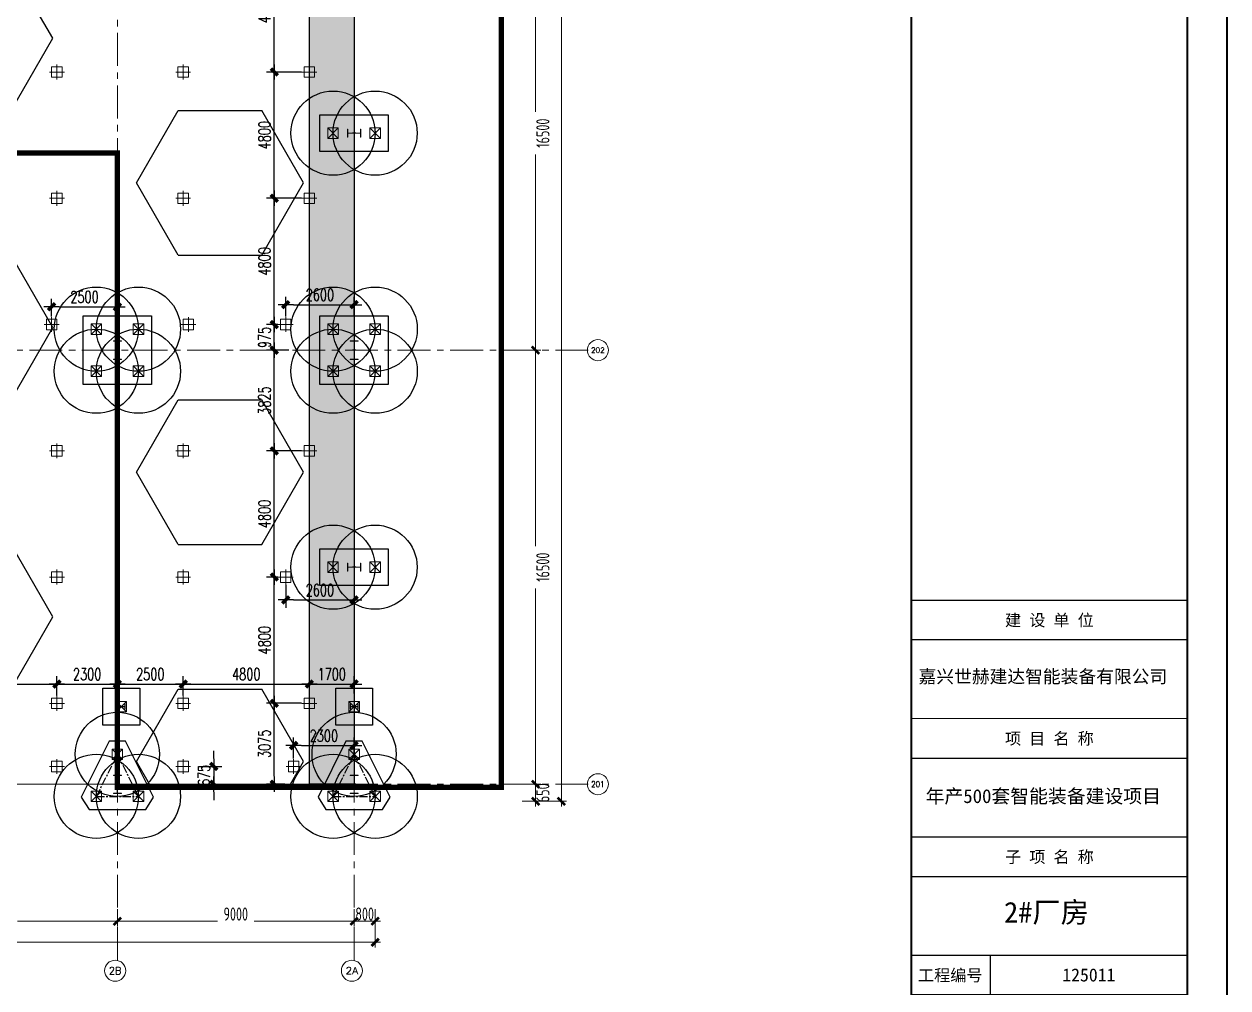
# Model space of a CAD drawing. Extents: x -1201378 to 2367219, y -619313 to 244905.
# Drawn here: x -396306 to -350536, y -71842 to -35201 of the extents above; entities that cross this region are included whole.
import ezdxf
from ezdxf.enums import TextEntityAlignment as Align

# ---------------------------------------------------------------- set-up
doc = ezdxf.new("R2010")
doc.units = 0
doc.header["$LTSCALE"] = 1000
doc.linetypes.add('CENTER', pattern=[2, 1.25, -0.25, 0.25, -0.25])
doc.linetypes.add('DASH', pattern=[0.35, 0.25, -0.1])
doc.layers.get('0').update_dxf_attribs({"linetype": 'CONTINUOUS'})
doc.layers.get('Defpoints').update_dxf_attribs({"linetype": 'CONTINUOUS'})
for name, color, linetype in [('0-cxFrame', 155, 'CONTINUOUS'), ('Hatch-一般填充', 252, 'CONTINUOUS'), ('S-DIMZ', 115, 'CONTINUOUS'), ('S-DOTE1', 140, 'CENTER'), ('S-HATCH1-W', 252, 'CONTINUOUS'), ('S-SGJ', 21, 'CONTINUOUS'), ('建-文字', 7, 'CONTINUOUS')]:
    doc.layers.add(name, color=color, linetype=linetype)
for name, color, linetype, lineweight in [('0-cxText', 131, 'CONTINUOUS', 25), ('S-axis', 111, 'CONTINUOUS', 0), ('S-col', 2, 'CONTINUOUS', 0), ('S-dim', 81, 'CONTINUOUS', 0), ('S-dote', 5, 'CENTER', 0), ('S-zhuang', 1, 'CONTINUOUS', 0)]:
    doc.layers.add(name, color=color, linetype=linetype, lineweight=lineweight)
doc.styles.add('_TCH_AXIS', font='COMPLEX', dxfattribs={"bigfont": 'GBCBIG'})
doc.styles.add('cx_biaoti', font='')
doc.styles.add('cx_tuming', font='simhei.ttf')
doc.styles.add('cx_tuqian1', font='')
doc.styles.add('SS1', font='tj-romans1.shx', dxfattribs={"width": 0.7, "bigfont": 'tj-hztxt1.shx'})
doc.styles.add('TSSD_Dimension', font='tssdeng.shx', dxfattribs={"width": 0.7, "bigfont": 'hztxt.shx'})
doc.styles.add('黑体', font='simhei.ttf', dxfattribs={"width": 0.8})
doc.styles.get('cx_biaoti').set_extended_font_data('SimSun')
doc.styles.get('cx_tuqian1').set_extended_font_data('SimSun')
doc.dimstyles.new('S-150-ARCHI', dxfattribs={"dimscale": 150, "dimtxt": 3, "dimasz": 2, "dimexe": 2, "dimexo": 2, "dimgap": 1, "dimtad": 1, "dimdec": 0, "dimzin": 0, "dimdsep": 46, "dimtxsty": 'SS1', "dimblk1": 'TT', "dimblk2": 'TT', "dimsah": 1, "dimcen": 1, "dimclrd": 256, "dimclre": 256, "dimclrt": 256, "dimadec": 0, "dimazin": 0, "dimtfac": 1, "dimtdec": 0, "dimtix": 1, "dimtmove": 2, "dimatfit": 0, "dimldrblk": 'TT', "dimfxl": 2, "dimtolj": 1, "dimtzin": 0, "dimarcsym": 0})
doc.dimstyles.new('TSSD_200_200', dxfattribs={"dimtxt": 500, "dimasz": 200, "dimexe": 200, "dimexo": 500, "dimgap": 200, "dimtad": 1, "dimdec": 0, "dimzin": 0, "dimdsep": 46, "dimtxsty": 'TSSD_Dimension', "dimblk": 'ARCHTICK', "dimcen": 0, "dimdle": 200, "dimclrt": 7, "dimadec": 0, "dimazin": 0, "dimtfac": 1, "dimtdec": 0, "dimtix": 1, "dimtmove": 2, "dimatfit": 3, "dimfxl": 1, "dimtolj": 1, "dimtzin": 0, "dimarcsym": 0})

# ---------------------------------------------------------------- blocks, each defined once
blk = doc.blocks.new('_ArchTick')
at = {"color": 0, "linetype": 'ByBlock', "const_width": 0.5}
blk.add_lwpolyline([(-0.71, -0.71), (0.71, 0.71)], dxfattribs=at)
blk = doc.blocks.new('*D82')
at = {"layer": 'Defpoints', "color": 0, "transparency": 16777216}
for p in [(-101758, -268348), (-92758, -268348), (-92758, -269308)]:
    blk.add_point(p, dxfattribs=at)
at = {"layer": 'S-axis', "color": 0, "lineweight": -2, "transparency": 16777216}
for p, q in [((-101758, -268848), (-101758, -269508)), ((-92758, -268848), (-92758, -269508)), ((-101958, -269308), (-97957, -269308)), ((-92558, -269308), (-96560, -269308))]:
    blk.add_line(p, q, dxfattribs=at)
at = {"layer": 'S-axis', "color": 0, "lineweight": -2, "transparency": 16777216, "xscale": 200, "yscale": 200, "zscale": 200, "rotation": 180}
blk.add_blockref('_ArchTick', (-101758, -269308), dxfattribs=at)
at = {"layer": 'S-axis', "color": 0, "lineweight": -2, "transparency": 16777216, "xscale": 200, "yscale": 200, "zscale": 200}
blk.add_blockref('_ArchTick', (-92758, -269308), dxfattribs=at)
at = {"layer": 'S-axis', "color": 7, "transparency": 16777216, "insert": (-97258, -269033), "char_height": 500, "attachment_point": 5, "style": 'TSSD_Dimension'}
blk.add_mtext('\\A1;9000', dxfattribs=at)
blk = doc.blocks.new('*D83')
at = {"layer": 'Defpoints', "color": 0, "transparency": 16777216}
for p in [(-92758, -268348), (-83758, -268348), (-83758, -269308)]:
    blk.add_point(p, dxfattribs=at)
at = {"layer": 'S-axis', "color": 0, "lineweight": -2, "transparency": 16777216}
for p, q in [((-92758, -268848), (-92758, -269508)), ((-83758, -268848), (-83758, -269508)), ((-92958, -269308), (-88957, -269308)), ((-83558, -269308), (-87560, -269308))]:
    blk.add_line(p, q, dxfattribs=at)
at = {"layer": 'S-axis', "color": 0, "lineweight": -2, "transparency": 16777216, "xscale": 200, "yscale": 200, "zscale": 200, "rotation": 180}
blk.add_blockref('_ArchTick', (-92758, -269308), dxfattribs=at)
at = {"layer": 'S-axis', "color": 0, "lineweight": -2, "transparency": 16777216, "xscale": 200, "yscale": 200, "zscale": 200}
blk.add_blockref('_ArchTick', (-83758, -269308), dxfattribs=at)
at = {"layer": 'S-axis', "color": 7, "transparency": 16777216, "insert": (-88258, -269033), "char_height": 500, "attachment_point": 5, "style": 'TSSD_Dimension'}
blk.add_mtext('\\A1;9000', dxfattribs=at)
blk = doc.blocks.new('*D84')
at = {"layer": 'Defpoints', "color": 0, "transparency": 16777216}
for p in [(-83758, -268348), (-82958, -268348), (-82958, -269308)]:
    blk.add_point(p, dxfattribs=at)
at = {"layer": 'S-axis', "color": 0, "lineweight": -2, "transparency": 16777216}
for p, q in [((-83758, -268848), (-83758, -269508)), ((-82958, -268848), (-82958, -269508)), ((-83958, -269308), (-82758, -269308))]:
    blk.add_line(p, q, dxfattribs=at)
at = {"layer": 'S-axis', "color": 0, "lineweight": -2, "transparency": 16777216, "xscale": 200, "yscale": 200, "zscale": 200, "rotation": 180}
blk.add_blockref('_ArchTick', (-83758, -269308), dxfattribs=at)
at = {"layer": 'S-axis', "color": 0, "lineweight": -2, "transparency": 16777216, "xscale": 200, "yscale": 200, "zscale": 200}
blk.add_blockref('_ArchTick', (-82958, -269308), dxfattribs=at)
at = {"layer": 'S-axis', "color": 7, "transparency": 16777216, "insert": (-83358, -269033), "char_height": 500, "attachment_point": 5, "style": 'TSSD_Dimension'}
blk.add_mtext('\\A1;800', dxfattribs=at)
blk = doc.blocks.new('*D89')
at = {"layer": 'Defpoints', "color": 0, "transparency": 16777216}
for p in [(-77874, -231098), (-77874, -247598), (-76858, -247598)]:
    blk.add_point(p, dxfattribs=at)
at = {"layer": 'S-axis', "color": 0, "lineweight": -2, "transparency": 16777216}
for p, q in [((-77374, -231098), (-76658, -231098)), ((-76858, -230898), (-76858, -238542)), ((-76858, -247798), (-76858, -240154)), ((-77374, -247598), (-76658, -247598))]:
    blk.add_line(p, q, dxfattribs=at)
at = {"layer": 'S-axis', "color": 0, "lineweight": -2, "transparency": 16777216, "xscale": 200, "yscale": 200, "zscale": 200}
for p, rotation in [((-76858, -231098), 90), ((-76858, -247598), 270)]:
    blk.add_blockref('_ArchTick', p, dxfattribs=dict(at, rotation=rotation))
at = {"layer": 'S-axis', "color": 7, "transparency": 16777216, "insert": (-76583, -239348), "char_height": 500, "attachment_point": 5, "rotation": 90, "style": 'TSSD_Dimension'}
blk.add_mtext('\\A1;16500', dxfattribs=at)
blk = doc.blocks.new('*D90')
at = {"layer": 'Defpoints', "color": 0, "transparency": 16777216}
for p in [(-77874, -247598), (-77874, -264098), (-76858, -264098)]:
    blk.add_point(p, dxfattribs=at)
at = {"layer": 'S-axis', "color": 0, "lineweight": -2, "transparency": 16777216}
for p, q in [((-77374, -247598), (-76658, -247598)), ((-76858, -247398), (-76858, -255042)), ((-76858, -264298), (-76858, -256654)), ((-77374, -264098), (-76658, -264098))]:
    blk.add_line(p, q, dxfattribs=at)
at = {"layer": 'S-axis', "color": 0, "lineweight": -2, "transparency": 16777216, "xscale": 200, "yscale": 200, "zscale": 200}
for p, rotation in [((-76858, -247598), 90), ((-76858, -264098), 270)]:
    blk.add_blockref('_ArchTick', p, dxfattribs=dict(at, rotation=rotation))
at = {"layer": 'S-axis', "color": 7, "transparency": 16777216, "insert": (-76583, -255848), "char_height": 500, "attachment_point": 5, "rotation": 90, "style": 'TSSD_Dimension'}
blk.add_mtext('\\A1;16500', dxfattribs=at)
blk = doc.blocks.new('*D91')
at = {"layer": 'Defpoints', "color": 0, "transparency": 16777216}
for p in [(-77874, -264098), (-77874, -264748), (-76858, -264748)]:
    blk.add_point(p, dxfattribs=at)
at = {"layer": 'S-axis', "color": 0, "lineweight": -2, "transparency": 16777216}
for p, q in [((-76858, -263898), (-76858, -264948)), ((-77374, -264098), (-76658, -264098)), ((-77374, -264748), (-76658, -264748))]:
    blk.add_line(p, q, dxfattribs=at)
at = {"layer": 'S-axis', "color": 0, "lineweight": -2, "transparency": 16777216, "xscale": 200, "yscale": 200, "zscale": 200}
for p, rotation in [((-76858, -264098), 90), ((-76858, -264748), 270)]:
    blk.add_blockref('_ArchTick', p, dxfattribs=dict(at, rotation=rotation))
at = {"layer": 'S-axis', "color": 7, "transparency": 16777216, "insert": (-76583, -264423), "char_height": 500, "attachment_point": 5, "rotation": 90, "style": 'TSSD_Dimension'}
blk.add_mtext('\\A1;650', dxfattribs=at)
blk = doc.blocks.new('*D92')
at = {"layer": 'Defpoints', "color": 0, "transparency": 16777216}
for p in [(-240958, -268448), (-82958, -268448), (-82958, -270108)]:
    blk.add_point(p, dxfattribs=at)
at = {"layer": 'S-axis', "color": 0, "lineweight": -2, "transparency": 16777216}
for p, q in [((-240958, -268948), (-240958, -270308)), ((-82958, -268948), (-82958, -270308)), ((-241158, -270108), (-162899, -270108)), ((-82758, -270108), (-161018, -270108))]:
    blk.add_line(p, q, dxfattribs=at)
at = {"layer": 'S-axis', "color": 0, "lineweight": -2, "transparency": 16777216, "xscale": 200, "yscale": 200, "zscale": 200, "rotation": 180}
blk.add_blockref('_ArchTick', (-240958, -270108), dxfattribs=at)
at = {"layer": 'S-axis', "color": 0, "lineweight": -2, "transparency": 16777216, "xscale": 200, "yscale": 200, "zscale": 200}
blk.add_blockref('_ArchTick', (-82958, -270108), dxfattribs=at)
at = {"layer": 'S-axis', "color": 7, "transparency": 16777216, "insert": (-161958, -269833), "char_height": 500, "attachment_point": 5, "style": 'TSSD_Dimension'}
blk.add_mtext('\\A1;158000', dxfattribs=at)
blk = doc.blocks.new('*D113')
at = {"layer": 'Defpoints', "color": 0, "transparency": 16777216}
for p in [(-77774, -180948), (-77774, -264748), (-75879, -264748)]:
    blk.add_point(p, dxfattribs=at)
at = {"layer": 'S-axis', "color": 0, "lineweight": -2, "transparency": 16777216}
for p, q in [((-75879, -180748), (-75879, -222015)), ((-77274, -180948), (-75679, -180948)), ((-75879, -264948), (-75879, -223681)), ((-77274, -264748), (-75679, -264748))]:
    blk.add_line(p, q, dxfattribs=at)
at = {"layer": 'S-axis', "color": 0, "lineweight": -2, "transparency": 16777216, "xscale": 200, "yscale": 200, "zscale": 200}
for p, rotation in [((-75879, -180948), 90), ((-75879, -264748), 270)]:
    blk.add_blockref('_ArchTick', p, dxfattribs=dict(at, rotation=rotation))
at = {"layer": 'S-axis', "color": 7, "transparency": 16777216, "insert": (-75604, -222848), "char_height": 500, "attachment_point": 5, "rotation": 90, "style": 'TSSD_Dimension'}
blk.add_mtext('\\A1;83800', dxfattribs=at)
blk = doc.blocks.new('nt66')
at = {"layer": 'S-col'}
blk.add_lwpolyline([(-195790, 766820), (-195490, 766820), (-195490, 766808), (-195636, 766808), (-195636, 766132), (-195490, 766132), (-195490, 766120), (-195790, 766120), (-195790, 766132), (-195644, 766132), (-195644, 766808), (-195790, 766808)], close=True, dxfattribs=at)
blk = doc.blocks.new('33333')
for p in [(57786, -109900), (66786, -109900), (57786, -126400), (66786, -126400)]:
    blk.add_blockref('nt66', p)
blk = doc.blocks.new('zjcx_lan_xiangmu(Dragon)')
for p, q in [((-7000, 9000), (0, 9000)), ((-7000, 6000), (0, 6000)), ((-7000, 3000), (0, 3000)), ((-5000, 1000), (-5000, 0))]:
    blk.add_line(p, q)
at = {"const_width": 30}
for points in [[(-7000, 10000), (0, 10000)], [(-7000, 7000), (0, 7000)], [(-7000, 7000), (0, 7000)], [(-7000, 4000), (0, 4000)], [(-7000, 4000), (0, 4000)], [(-7000, 1000), (0, 1000)], [(-7000, 0), (0, 0)]]:
    blk.add_lwpolyline(points, dxfattribs=at)
blk.add_lwpolyline([(-7000, 10000), (0, 10000), (0, 0), (-7000, 0)], close=True)
at = {"style": 'cx_biaoti'}
for s, p in [('建 设 单 位', (-3500, 9500)), ('项 目 名 称', (-3500, 6500)), ('子 项 名 称', (-3500, 3500)), ('工程编号', (-6013, 500))]:
    blk.add_text(s, height=300, dxfattribs=at).set_placement(p, align=Align.MIDDLE)
blk = doc.blocks.new('T-项目(Dragon)')
blk.add_blockref('zjcx_lan_xiangmu(Dragon)', (0, 0))
at = {"color": 3, "style": 'cx_tuming'}
for s, height, p in [('嘉兴世赫建达智能装备有限公司', 330, (-6816, 7901)), ('年产500套智能装备建设项目 ', 350, (-6638, 4859))]:
    blk.add_text(s, height=height, dxfattribs=at).set_placement(p)
blk = doc.blocks.new('zjcx_T0(Dragon)')
at = {"layer": '0-cxFrame', "const_width": 50}
blk.add_lwpolyline([(0, 82100), (-7000, 82100), (-7000, 0), (0, 0)], close=True, dxfattribs=at)
at = {"layer": '0-cxFrame'}
blk.add_blockref('T-项目(Dragon)', (0, 15000), dxfattribs=at)
blk = doc.blocks.new('TK22.A0 L(Dragon)')
at = {"layer": '0-cxFrame', "color": 7, "const_width": 0.5}
blk.add_lwpolyline([(0, 0), (-1486, 0), (-1486, 841), (0, 841)], close=True, dxfattribs=at)
at = {"layer": '0-cxFrame', "const_width": 0.5}
for points in [[(-80, 10), (-1466, 10), (-1466, 831), (-80, 831)], [(-10, 10), (-80, 10), (-80, 831), (-10, 831)]]:
    blk.add_lwpolyline(points, close=True, dxfattribs=at)
at = {"layer": '0-cxFrame', "xscale": 0.009999999999999998, "yscale": 0.009999999999999998, "zscale": 0.009999999999999998}
blk.add_blockref('zjcx_T0(Dragon)', (-10, 10), dxfattribs=at)
at = {"style": '黑体', "flags": 4}
blk.add_attdef('图幅', text='', height=3.3, dxfattribs=at).set_placement((-40, 3), align=Align.RIGHT)
at = {"layer": '0-cxText', "flags": 4}
for tag, height, style, p in [('建设单位', 3.5, 'cx_tuming', (-45, 240)), ('项目名称', 3.5, 'cx_tuming', (-45, 210)), ('子项名称', 3.5, 'cx_tuming', (-45, 180)), ('工程编号', 3.3, 'cx_tuqian1', (-35, 165)), ('图名1', 3.5, 'cx_tuming', (-45, 87)), ('图名2', 3.5, 'cx_tuming', (-45, 79)), ('图名3', 3.5, 'cx_tuming', (-45, 71)), ('出图日期', 3.3, 'cx_tuqian1', (-39, 60)), ('专业', 3.3, 'cx_tuqian1', (-55, 52)), ('图号', 3.3, 'cx_tuqian1', (-55, 44)), ('版次', 3.3, 'cx_tuqian1', (-20, 44))]:
    blk.add_attdef(tag, text='', height=height, dxfattribs=dict(at, style=style)).set_placement(p, align=Align.MIDDLE)
at = {"layer": 'Defpoints', "color": 6, "flags": 4}
for tag, height, style, p in [('tufu', 3.3, '黑体', (-12, 12)), ('dwfname', 4, 'cx_tuqian1', (-80, 3))]:
    blk.add_attdef(tag, text='', height=height, dxfattribs=dict(at, style=style)).set_placement(p, align=Align.RIGHT)
blk = doc.blocks.new('地坪桩')
at = {"layer": 'S-zhuang'}
for p, q in [((174146, 162514), (174146, 163080)), ((173863, 162797), (174429, 162797))]:
    blk.add_line(p, q, dxfattribs=at)
blk.add_lwpolyline([(173946, 162597), (173946, 162997), (174346, 162997), (174346, 162597)], close=True, dxfattribs=at)
blk = doc.blocks.new('S-ZHUANG-400')
at = {"layer": 'S-zhuang'}
for p, q in [((200, -200), (-200, 200)), ((-200, -200), (200, 200))]:
    blk.add_line(p, q, dxfattribs=at)
blk.add_lwpolyline([(-200, 200), (200, 200), (200, -200), (-200, -200)], close=True, dxfattribs=at)
blk = doc.blocks.new('CT4')
at = {"layer": 'Defpoints'}
for centre in [(-100831, -168442), (-99231, -168442), (-100831, -170042), (-99231, -170042)]:
    blk.add_circle(centre, 1600, dxfattribs=at)
at = {"layer": 'S-DOTE1', "ltscale": 0.25}
for p, q in [((-99971, -169242), (-100091, -169242)), ((-100031, -169182), (-100031, -169302))]:
    blk.add_line(p, q, dxfattribs=at)
at = {"layer": 'S-HATCH1-W'}
blk.add_lwpolyline([(-101331, -170542), (-101331, -167942), (-98731, -167942), (-98731, -170542)], close=True, dxfattribs=at)
at = {"layer": 'S-zhuang', "rotation": 90.00000000000001}
for p in [(-100831, -168442), (-99231, -168442), (-100831, -170042), (-99231, -170042)]:
    blk.add_blockref('S-ZHUANG-400', p, dxfattribs=at)
blk = doc.blocks.new('CT3')
at = {"layer": 'Defpoints'}
for centre in [(-101758, -256416), (-102558, -258016), (-100958, -258016)]:
    blk.add_circle(centre, 1600, dxfattribs=at)
at = {"layer": 'S-DOTE1', "ltscale": 0.25}
for p, q in [((-101698, -257554), (-101818, -257554)), ((-101758, -257494), (-101758, -257614))]:
    blk.add_line(p, q, dxfattribs=at)
at = {"layer": 'S-DOTE1', "linetype": 'CENTER', "ltscale": 0.25}
blk.add_lwpolyline([(-100958, -258016), (-101758, -256416), (-102558, -258016)], close=True, dxfattribs=at)
at = {"layer": 'S-HATCH1-W'}
blk.add_lwpolyline([(-101449, -255916), (-102067, -255916), (-103130, -258042), (-102837, -258516), (-100680, -258516), (-100387, -258042)], close=True, dxfattribs=at)
at = {"layer": 'S-zhuang', "rotation": 90.00000000000001}
for p in [(-101758, -256416), (-102558, -258016), (-100958, -258016)]:
    blk.add_blockref('S-ZHUANG-400', p, dxfattribs=at)
blk = doc.blocks.new('CT2')
at = {"layer": 'Defpoints'}
for centre in [(-193625, -186366), (-193625, -187966)]:
    blk.add_circle(centre, 1600, dxfattribs=at)
at = {"layer": 'S-DOTE1', "ltscale": 0.25}
for p, q in [((-193565, -187166), (-193685, -187166)), ((-193625, -187226), (-193625, -187106))]:
    blk.add_line(p, q, dxfattribs=at)
at = {"layer": 'S-HATCH1-W'}
blk.add_lwpolyline([(-194325, -185866), (-192925, -185866), (-192925, -188466), (-194325, -188466)], close=True, dxfattribs=at)
at = {"layer": 'S-zhuang'}
for p in [(-193625, -186366), (-193625, -187966)]:
    blk.add_blockref('S-ZHUANG-400', p, dxfattribs=at)
blk = doc.blocks.new('CT1')
at = {"layer": 'S-HATCH1-W'}
blk.add_lwpolyline([(-91607, -249948), (-91607, -248548), (-90207, -248548), (-90207, -249948)], close=True, dxfattribs=at)
at = {"layer": 'S-zhuang', "rotation": 90.00000000000001}
blk.add_blockref('S-ZHUANG-400', (-90907, -249248), dxfattribs=at)
blk = doc.blocks.new('2#主楼桩')
at = {"layer": 'S-zhuang', "rotation": 90}
for p in [(-1170925, 154277), (-1170925, 137777)]:
    blk.add_blockref('CT2', p, dxfattribs=at)
at = {"layer": 'S-zhuang'}
for name, p in [('CT4', (-892727, 121644)), ('CT4', (-883727, 121644)), ('CT1', (-901701, 188100)), ('CT1', (-892851, 188100)), ('CT3', (-891000, 193456)), ('CT3', (-882000, 193456))]:
    blk.add_blockref(name, p, dxfattribs=at)
blk = doc.blocks.new('TT')
blk.add_line((-0.97, 0), (0.97, 0))
at = {"const_width": 0.45}
blk.add_lwpolyline([(-0.44, -0.44), (0.44, 0.44)], dxfattribs=at)
blk = doc.blocks.new('*D3089')
at = {"layer": 'Defpoints', "color": 0, "transparency": 16777216}
for p in [(-395058, -60289), (-399858, -61023), (-395058, -61023)]:
    blk.add_point(p, dxfattribs=at)
at = {"layer": 'S-DIMZ', "lineweight": -2, "transparency": 16777216}
for p, q in [((-399858, -60723), (-399858, -59989)), ((-399558, -60289), (-395358, -60289)), ((-395058, -60723), (-395058, -59989))]:
    blk.add_line(p, q, dxfattribs=at)
at = {"layer": 'S-DIMZ', "lineweight": -2, "transparency": 16777216, "xscale": 300, "yscale": 300, "zscale": 300, "rotation": 180}
blk.add_blockref('TT', (-399858, -60289), dxfattribs=at)
at = {"layer": 'S-DIMZ', "lineweight": -2, "transparency": 16777216, "xscale": 300, "yscale": 300, "zscale": 300}
blk.add_blockref('TT', (-395058, -60289), dxfattribs=at)
at = {"layer": 'S-DIMZ', "transparency": 16777216, "insert": (-397458, -59914), "char_height": 450, "attachment_point": 5, "style": 'SS1'}
blk.add_mtext('\\A1;4800', dxfattribs=at)
blk = doc.blocks.new('*D3090')
at = {"layer": 'Defpoints', "color": 0, "transparency": 16777216}
for p in [(-392758, -60289), (-395058, -61023), (-392758, -61023)]:
    blk.add_point(p, dxfattribs=at)
at = {"layer": 'S-DIMZ', "lineweight": -2, "transparency": 16777216}
for p, q in [((-395058, -60723), (-395058, -59989)), ((-394758, -60289), (-393058, -60289)), ((-392758, -60723), (-392758, -59989))]:
    blk.add_line(p, q, dxfattribs=at)
at = {"layer": 'S-DIMZ', "lineweight": -2, "transparency": 16777216, "xscale": 300, "yscale": 300, "zscale": 300, "rotation": 180}
blk.add_blockref('TT', (-395058, -60289), dxfattribs=at)
at = {"layer": 'S-DIMZ', "lineweight": -2, "transparency": 16777216, "xscale": 300, "yscale": 300, "zscale": 300}
blk.add_blockref('TT', (-392758, -60289), dxfattribs=at)
at = {"layer": 'S-DIMZ', "transparency": 16777216, "insert": (-393908, -59914), "char_height": 450, "attachment_point": 5, "style": 'SS1'}
blk.add_mtext('\\A1;2300', dxfattribs=at)
blk = doc.blocks.new('*D3091')
at = {"layer": 'Defpoints', "color": 0, "transparency": 16777216}
for p in [(-390258, -60289), (-392758, -61023), (-390258, -61023)]:
    blk.add_point(p, dxfattribs=at)
at = {"layer": 'S-DIMZ', "lineweight": -2, "transparency": 16777216}
for p, q in [((-392758, -60723), (-392758, -59989)), ((-392458, -60289), (-390558, -60289)), ((-390258, -60723), (-390258, -59989))]:
    blk.add_line(p, q, dxfattribs=at)
at = {"layer": 'S-DIMZ', "lineweight": -2, "transparency": 16777216, "xscale": 300, "yscale": 300, "zscale": 300, "rotation": 180}
blk.add_blockref('TT', (-392758, -60289), dxfattribs=at)
at = {"layer": 'S-DIMZ', "lineweight": -2, "transparency": 16777216, "xscale": 300, "yscale": 300, "zscale": 300}
blk.add_blockref('TT', (-390258, -60289), dxfattribs=at)
at = {"layer": 'S-DIMZ', "transparency": 16777216, "insert": (-391508, -59914), "char_height": 450, "attachment_point": 5, "style": 'SS1'}
blk.add_mtext('\\A1;2500', dxfattribs=at)
blk = doc.blocks.new('*D3092')
at = {"layer": 'Defpoints', "color": 0, "transparency": 16777216}
for p in [(-385458, -60289), (-390258, -61023), (-385458, -61023)]:
    blk.add_point(p, dxfattribs=at)
at = {"layer": 'S-DIMZ', "lineweight": -2, "transparency": 16777216}
for p, q in [((-390258, -60723), (-390258, -59989)), ((-389958, -60289), (-385758, -60289)), ((-385458, -60723), (-385458, -59989))]:
    blk.add_line(p, q, dxfattribs=at)
at = {"layer": 'S-DIMZ', "lineweight": -2, "transparency": 16777216, "xscale": 300, "yscale": 300, "zscale": 300, "rotation": 180}
blk.add_blockref('TT', (-390258, -60289), dxfattribs=at)
at = {"layer": 'S-DIMZ', "lineweight": -2, "transparency": 16777216, "xscale": 300, "yscale": 300, "zscale": 300}
blk.add_blockref('TT', (-385458, -60289), dxfattribs=at)
at = {"layer": 'S-DIMZ', "transparency": 16777216, "insert": (-387858, -59914), "char_height": 450, "attachment_point": 5, "style": 'SS1'}
blk.add_mtext('\\A1;4800', dxfattribs=at)
blk = doc.blocks.new('*D3093')
at = {"layer": 'Defpoints', "color": 0, "transparency": 16777216}
for p in [(-383758, -60289), (-385458, -61023), (-383758, -60948)]:
    blk.add_point(p, dxfattribs=at)
at = {"layer": 'S-DIMZ', "lineweight": -2, "transparency": 16777216}
for p, q in [((-385458, -60723), (-385458, -59989)), ((-385158, -60289), (-384058, -60289)), ((-383758, -60648), (-383758, -59989))]:
    blk.add_line(p, q, dxfattribs=at)
at = {"layer": 'S-DIMZ', "lineweight": -2, "transparency": 16777216, "xscale": 300, "yscale": 300, "zscale": 300, "rotation": 180}
blk.add_blockref('TT', (-385458, -60289), dxfattribs=at)
at = {"layer": 'S-DIMZ', "lineweight": -2, "transparency": 16777216, "xscale": 300, "yscale": 300, "zscale": 300}
blk.add_blockref('TT', (-383758, -60289), dxfattribs=at)
at = {"layer": 'S-DIMZ', "transparency": 16777216, "insert": (-384608, -59914), "char_height": 450, "attachment_point": 5, "style": 'SS1'}
blk.add_mtext('\\A1;1700', dxfattribs=at)
blk = doc.blocks.new('*D3094')
at = {"layer": 'Defpoints', "color": 0, "transparency": 16777216}
for p in [(-386793, -61023), (-385458, -61023), (-386090, -64098)]:
    blk.add_point(p, dxfattribs=at)
at = {"layer": 'S-DIMZ', "lineweight": -2, "transparency": 16777216}
for p, q in [((-385758, -61023), (-387093, -61023)), ((-386793, -63798), (-386793, -61323)), ((-386390, -64098), (-387093, -64098))]:
    blk.add_line(p, q, dxfattribs=at)
at = {"layer": 'S-DIMZ', "lineweight": -2, "transparency": 16777216, "xscale": 300, "yscale": 300, "zscale": 300}
for p, rotation in [((-386793, -61023), 90), ((-386793, -64098), 270)]:
    blk.add_blockref('TT', p, dxfattribs=dict(at, rotation=rotation))
at = {"layer": 'S-DIMZ', "transparency": 16777216, "insert": (-387168, -62561), "char_height": 450, "attachment_point": 5, "rotation": 90, "style": 'SS1'}
blk.add_mtext('\\A1;3075', dxfattribs=at)
blk = doc.blocks.new('*D3095')
at = {"layer": 'Defpoints', "color": 0, "transparency": 16777216}
for p in [(-386793, -56223), (-386358, -56223), (-385458, -61023)]:
    blk.add_point(p, dxfattribs=at)
at = {"layer": 'S-DIMZ', "lineweight": -2, "transparency": 16777216}
for p, q in [((-386658, -56223), (-387093, -56223)), ((-386793, -60723), (-386793, -56523)), ((-385758, -61023), (-387093, -61023))]:
    blk.add_line(p, q, dxfattribs=at)
at = {"layer": 'S-DIMZ', "lineweight": -2, "transparency": 16777216, "xscale": 300, "yscale": 300, "zscale": 300}
for p, rotation in [((-386793, -56223), 90), ((-386793, -61023), 270)]:
    blk.add_blockref('TT', p, dxfattribs=dict(at, rotation=rotation))
at = {"layer": 'S-DIMZ', "transparency": 16777216, "insert": (-387168, -58623), "char_height": 450, "attachment_point": 5, "rotation": 90, "style": 'SS1'}
blk.add_mtext('\\A1;4800', dxfattribs=at)
blk = doc.blocks.new('*D3096')
at = {"layer": 'Defpoints', "color": 0, "transparency": 16777216}
for p in [(-386793, -51423), (-385458, -51423), (-386358, -56223)]:
    blk.add_point(p, dxfattribs=at)
at = {"layer": 'S-DIMZ', "lineweight": -2, "transparency": 16777216}
for p, q in [((-385758, -51423), (-387093, -51423)), ((-386793, -55923), (-386793, -51723)), ((-386658, -56223), (-387093, -56223))]:
    blk.add_line(p, q, dxfattribs=at)
at = {"layer": 'S-DIMZ', "lineweight": -2, "transparency": 16777216, "xscale": 300, "yscale": 300, "zscale": 300}
for p, rotation in [((-386793, -51423), 90), ((-386793, -56223), 270)]:
    blk.add_blockref('TT', p, dxfattribs=dict(at, rotation=rotation))
at = {"layer": 'S-DIMZ', "transparency": 16777216, "insert": (-387168, -53823), "char_height": 450, "attachment_point": 5, "rotation": 90, "style": 'SS1'}
blk.add_mtext('\\A1;4800', dxfattribs=at)
blk = doc.blocks.new('*D3097')
at = {"layer": 'Defpoints', "color": 0, "transparency": 16777216}
for p in [(-386793, -47598), (-385944, -47598), (-385458, -51423)]:
    blk.add_point(p, dxfattribs=at)
at = {"layer": 'S-DIMZ', "lineweight": -2, "transparency": 16777216}
for p, q in [((-386244, -47598), (-387093, -47598)), ((-386793, -51123), (-386793, -47898)), ((-385758, -51423), (-387093, -51423))]:
    blk.add_line(p, q, dxfattribs=at)
at = {"layer": 'S-DIMZ', "lineweight": -2, "transparency": 16777216, "xscale": 300, "yscale": 300, "zscale": 300}
for p, rotation in [((-386793, -47598), 90), ((-386793, -51423), 270)]:
    blk.add_blockref('TT', p, dxfattribs=dict(at, rotation=rotation))
at = {"layer": 'S-DIMZ', "transparency": 16777216, "insert": (-387168, -49511), "char_height": 450, "attachment_point": 5, "rotation": 90, "style": 'SS1'}
blk.add_mtext('\\A1;3825', dxfattribs=at)
blk = doc.blocks.new('*D3098')
at = {"layer": 'Defpoints', "color": 0, "transparency": 16777216}
for p in [(-386793, -46623), (-386358, -46623), (-385944, -47598)]:
    blk.add_point(p, dxfattribs=at)
at = {"layer": 'S-DIMZ', "lineweight": -2, "transparency": 16777216}
for p, q in [((-386658, -46623), (-387093, -46623)), ((-386793, -47298), (-386793, -46923)), ((-386244, -47598), (-387093, -47598))]:
    blk.add_line(p, q, dxfattribs=at)
at = {"layer": 'S-DIMZ', "lineweight": -2, "transparency": 16777216, "xscale": 300, "yscale": 300, "zscale": 300}
for p, rotation in [((-386793, -46623), 90), ((-386793, -47598), 270)]:
    blk.add_blockref('TT', p, dxfattribs=dict(at, rotation=rotation))
at = {"layer": 'S-DIMZ', "transparency": 16777216, "insert": (-387168, -47111), "char_height": 450, "attachment_point": 5, "rotation": 90, "style": 'SS1'}
blk.add_mtext('\\A1;975', dxfattribs=at)
blk = doc.blocks.new('*D3099')
at = {"layer": 'Defpoints', "color": 0, "transparency": 16777216}
for p in [(-386793, -41823), (-385458, -41823), (-386358, -46623)]:
    blk.add_point(p, dxfattribs=at)
at = {"layer": 'S-DIMZ', "lineweight": -2, "transparency": 16777216}
for p, q in [((-385758, -41823), (-387093, -41823)), ((-386793, -46323), (-386793, -42123)), ((-386658, -46623), (-387093, -46623))]:
    blk.add_line(p, q, dxfattribs=at)
at = {"layer": 'S-DIMZ', "lineweight": -2, "transparency": 16777216, "xscale": 300, "yscale": 300, "zscale": 300}
for p, rotation in [((-386793, -41823), 90), ((-386793, -46623), 270)]:
    blk.add_blockref('TT', p, dxfattribs=dict(at, rotation=rotation))
at = {"layer": 'S-DIMZ', "transparency": 16777216, "insert": (-387168, -44223), "char_height": 450, "attachment_point": 5, "rotation": 90, "style": 'SS1'}
blk.add_mtext('\\A1;4800', dxfattribs=at)
blk = doc.blocks.new('*D3100')
at = {"layer": 'Defpoints', "color": 0, "transparency": 16777216}
for p in [(-386793, -37023), (-385458, -37023), (-385458, -41823)]:
    blk.add_point(p, dxfattribs=at)
at = {"layer": 'S-DIMZ', "lineweight": -2, "transparency": 16777216}
for p, q in [((-385758, -37023), (-387093, -37023)), ((-386793, -41523), (-386793, -37323)), ((-385758, -41823), (-387093, -41823))]:
    blk.add_line(p, q, dxfattribs=at)
at = {"layer": 'S-DIMZ', "lineweight": -2, "transparency": 16777216, "xscale": 300, "yscale": 300, "zscale": 300}
for p, rotation in [((-386793, -37023), 90), ((-386793, -41823), 270)]:
    blk.add_blockref('TT', p, dxfattribs=dict(at, rotation=rotation))
at = {"layer": 'S-DIMZ', "transparency": 16777216, "insert": (-387168, -39423), "char_height": 450, "attachment_point": 5, "rotation": 90, "style": 'SS1'}
blk.add_mtext('\\A1;4800', dxfattribs=at)
blk = doc.blocks.new('*D3101')
at = {"layer": 'Defpoints', "color": 0, "transparency": 16777216}
for p in [(-386793, -32223), (-386258, -32223), (-385458, -37023)]:
    blk.add_point(p, dxfattribs=at)
at = {"layer": 'S-DIMZ', "lineweight": -2, "transparency": 16777216}
for p, q in [((-386558, -32223), (-387093, -32223)), ((-386793, -36723), (-386793, -32523)), ((-385758, -37023), (-387093, -37023))]:
    blk.add_line(p, q, dxfattribs=at)
at = {"layer": 'S-DIMZ', "lineweight": -2, "transparency": 16777216, "xscale": 300, "yscale": 300, "zscale": 300}
for p, rotation in [((-386793, -32223), 90), ((-386793, -37023), 270)]:
    blk.add_blockref('TT', p, dxfattribs=dict(at, rotation=rotation))
at = {"layer": 'S-DIMZ', "transparency": 16777216, "insert": (-387168, -34623), "char_height": 450, "attachment_point": 5, "rotation": 90, "style": 'SS1'}
blk.add_mtext('\\A1;4800', dxfattribs=at)
blk = doc.blocks.new('*D3116')
at = {"layer": 'Defpoints', "color": 0, "transparency": 16777216}
for p in [(-386358, -56223), (-383758, -56223), (-383758, -57094)]:
    blk.add_point(p, dxfattribs=at)
at = {"layer": 'S-DIMZ', "lineweight": -2, "transparency": 16777216}
for p, q in [((-386358, -56523), (-386358, -57394)), ((-383758, -56523), (-383758, -57394)), ((-386058, -57094), (-384058, -57094))]:
    blk.add_line(p, q, dxfattribs=at)
at = {"layer": 'S-DIMZ', "lineweight": -2, "transparency": 16777216, "xscale": 300, "yscale": 300, "zscale": 300, "rotation": 180}
blk.add_blockref('TT', (-386358, -57094), dxfattribs=at)
at = {"layer": 'S-DIMZ', "lineweight": -2, "transparency": 16777216, "xscale": 300, "yscale": 300, "zscale": 300}
blk.add_blockref('TT', (-383758, -57094), dxfattribs=at)
at = {"layer": 'S-DIMZ', "transparency": 16777216, "insert": (-385058, -56719), "char_height": 450, "attachment_point": 5, "style": 'SS1'}
blk.add_mtext('\\A1;2600', dxfattribs=at)
blk = doc.blocks.new('*D3117')
at = {"layer": 'Defpoints', "color": 0, "transparency": 16777216}
for p in [(-383758, -45868), (-386358, -46623), (-383758, -46623)]:
    blk.add_point(p, dxfattribs=at)
at = {"layer": 'S-DIMZ', "lineweight": -2, "transparency": 16777216}
for p, q in [((-386358, -46323), (-386358, -45568)), ((-383758, -46323), (-383758, -45568)), ((-386058, -45868), (-384058, -45868))]:
    blk.add_line(p, q, dxfattribs=at)
at = {"layer": 'S-DIMZ', "lineweight": -2, "transparency": 16777216, "xscale": 300, "yscale": 300, "zscale": 300, "rotation": 180}
blk.add_blockref('TT', (-386358, -45868), dxfattribs=at)
at = {"layer": 'S-DIMZ', "lineweight": -2, "transparency": 16777216, "xscale": 300, "yscale": 300, "zscale": 300}
blk.add_blockref('TT', (-383758, -45868), dxfattribs=at)
at = {"layer": 'S-DIMZ', "transparency": 16777216, "insert": (-385058, -45493), "char_height": 450, "attachment_point": 5, "style": 'SS1'}
blk.add_mtext('\\A1;2600', dxfattribs=at)
blk = doc.blocks.new('*D3124')
at = {"layer": 'Defpoints', "color": 0, "transparency": 16777216}
for p in [(-392758, -45950), (-395258, -46623), (-392758, -46623)]:
    blk.add_point(p, dxfattribs=at)
at = {"layer": 'S-DIMZ', "lineweight": -2, "transparency": 16777216}
for p, q in [((-395258, -46323), (-395258, -45650)), ((-392758, -46323), (-392758, -45650)), ((-394958, -45950), (-393058, -45950))]:
    blk.add_line(p, q, dxfattribs=at)
at = {"layer": 'S-DIMZ', "lineweight": -2, "transparency": 16777216, "xscale": 300, "yscale": 300, "zscale": 300, "rotation": 180}
blk.add_blockref('TT', (-395258, -45950), dxfattribs=at)
at = {"layer": 'S-DIMZ', "lineweight": -2, "transparency": 16777216, "xscale": 300, "yscale": 300, "zscale": 300}
blk.add_blockref('TT', (-392758, -45950), dxfattribs=at)
at = {"layer": 'S-DIMZ', "transparency": 16777216, "insert": (-394008, -45575), "char_height": 450, "attachment_point": 5, "style": 'SS1'}
blk.add_mtext('\\A1;2500', dxfattribs=at)
blk = doc.blocks.new('*D3504')
at = {"layer": 'Defpoints', "color": 0, "transparency": 16777216}
for p in [(-383758, -62628), (-386058, -63423), (-383758, -63423)]:
    blk.add_point(p, dxfattribs=at)
at = {"layer": 'S-DIMZ', "lineweight": -2, "transparency": 16777216}
for p, q in [((-386058, -63123), (-386058, -62328)), ((-385758, -62628), (-384058, -62628)), ((-383758, -63123), (-383758, -62328))]:
    blk.add_line(p, q, dxfattribs=at)
at = {"layer": 'S-DIMZ', "lineweight": -2, "transparency": 16777216, "xscale": 300, "yscale": 300, "zscale": 300, "rotation": 180}
blk.add_blockref('TT', (-386058, -62628), dxfattribs=at)
at = {"layer": 'S-DIMZ', "lineweight": -2, "transparency": 16777216, "xscale": 300, "yscale": 300, "zscale": 300}
blk.add_blockref('TT', (-383758, -62628), dxfattribs=at)
at = {"layer": 'S-DIMZ', "transparency": 16777216, "insert": (-384908, -62253), "char_height": 450, "attachment_point": 5, "style": 'SS1'}
blk.add_mtext('\\A1;2300', dxfattribs=at)
blk = doc.blocks.new('*D3505')
at = {"layer": 'Defpoints', "color": 0, "transparency": 16777216}
for p in [(-389976, -63423), (-389976, -64098), (-389093, -64098)]:
    blk.add_point(p, dxfattribs=at)
at = {"layer": 'S-DIMZ', "lineweight": -2, "transparency": 16777216}
for p, q in [((-389093, -63123), (-389093, -62823)), ((-389676, -63423), (-388793, -63423)), ((-389093, -63423), (-389093, -64098)), ((-389676, -64098), (-388793, -64098)), ((-389093, -64398), (-389093, -64698))]:
    blk.add_line(p, q, dxfattribs=at)
at = {"layer": 'S-DIMZ', "lineweight": -2, "transparency": 16777216, "xscale": 300, "yscale": 300, "zscale": 300}
for p, rotation in [((-389093, -63423), 270), ((-389093, -64098), 90)]:
    blk.add_blockref('TT', p, dxfattribs=dict(at, rotation=rotation))
at = {"layer": 'S-DIMZ', "transparency": 16777216, "insert": (-389468, -63761), "char_height": 450, "attachment_point": 5, "rotation": 90, "style": 'SS1'}
blk.add_mtext('\\A1;675', dxfattribs=at)
blk = doc.blocks.new('2#轴网')
at = {"layer": 'S-axis'}
for centre in [(-74489.2, -247597), (-74489.2, -264097), (-92843.4, -271187), (-83843.4, -271187)]:
    blk.add_circle(centre, 400, dxfattribs=at)
at = {"layer": 'S-dote'}
for p, q in [((-92758.5, -270787), (-92758.5, -175298.2)), ((-83758.5, -270787), (-83758.5, -175298.2)), ((-74854.3, -247598.2), (-251154.3, -247598.2)), ((-74854.3, -264098.2), (-251154.3, -264098.2))]:
    blk.add_line(p, q, dxfattribs=at)
at = {"layer": 'S-axis', "style": '_TCH_AXIS'}
for s, height, p, p2 in [('202', 202.97, (-74750.1, -247698.5), (-74228.2, -247698.5)), ('201', 220.59, (-74746.5, -264207.3), (-74231.8, -264207.3)), ('2B', 276.42, (-93086.9, -271325.3), (-92599.9, -271325.3)), ('2A', 270.86, (-84088.4, -271322.5), (-83598.3, -271322.5))]:
    blk.add_text(s, height=height, dxfattribs=at).set_placement(p, p2, align=Align.FIT)
at = {"layer": 'S-axis'}
for base, p1, p2, angle, picture, middle in [((-75878.8, -264748.2), (-77774.3, -180948.2), (-77774.3, -264748.2), 270, '*D113', (-75603.8, -222848.2)), ((-76858.5, -247598.2), (-77874.3, -231098.2), (-77874.3, -247598.2), 270, '*D89', (-76583.5, -239348.2)), ((-76858.5, -264098.2), (-77874.3, -247598.2), (-77874.3, -264098.2), 270, '*D90', (-76583.5, -255848.2)), ((-76858.5, -264748.2), (-77874.3, -264098.2), (-77874.3, -264748.2), 270, '*D91', (-76583.5, -264423.2)), ((-82958.5, -270108.2), (-240958.5, -268448.2), (-82958.5, -268448.2), 0, '*D92', (-161958.5, -269833.2)), ((-92758.5, -269308.2), (-101758.5, -268348.2), (-92758.5, -268348.2), 0, '*D82', (-97258.5, -269033.2)), ((-83758.5, -269308.2), (-92758.5, -268348.2), (-83758.5, -268348.2), 0, '*D83', (-88258.5, -269033.2)), ((-82958.5, -269308.2), (-83758.5, -268348.2), (-82958.5, -268348.2), 0, '*D84', (-83358.5, -269033.2))]:
    dim = blk.add_linear_dim(base=base, p1=p1, p2=p2, angle=angle, dimstyle='TSSD_200_200', dxfattribs=at)
    dim.commit()
    dim.dimension.update_dxf_attribs({"geometry": picture, "text_midpoint": middle, "dimtype": 161})

msp = doc.modelspace()

# ---------------------------------------------------------------- hatches: boundary and pattern name
at = {"layer": 'Hatch-一般填充'}
h = msp.add_hatch(dxfattribs=at)
h.set_pattern_fill('HEX', color=256, scale=1000)
h.set_pattern_definition([(0, (-600000, 0), (0, 5499.26), [3175, -6350]), (120, (-600000, 0), (-4762.5, -2749.63), [3175, -6350]), (60, (-596825, 0), (-4762.5, 2749.63), [3175, -6350])])
h.paths.add_polyline_path([(-410758.5, 18401.8), (-410758.5, -64098.2), (-383758.5, -64098.2), (-383758.5, 18401.8)])
at = {"layer": 'S-SGJ'}
h = msp.add_hatch(dxfattribs=at)
h.set_pattern_fill('ANSI36', color=251, scale=50)
h.paths.add_polyline_path([(-509758.5, -64098.2), (-540058.5, -64098.2), (-540058.5, -47598.2), (-521421, 10151.8), (-518758.5, 10151.8), (-518758.5, 18401.8), (-383758.5, 18401.8), (-383758.5, -64098.2), (-385458.5, -64098.2), (-385458.5, 15651.8), (-410758.5, 15651.8), (-491458.5, 15651.8), (-499858.5, 15901.8), (-509758.5, 16251.8), (-509758.5, 17478.1), (-517158.5, 17478.1), (-517158.5, 15176.8), (-516958.5, 10376.8), (-521558.5, 5576.8), (-521858.5, 776.8), (-524958.5, -4023.2), (-526758.5, -8823.2), (-526758.5, -12123.2), (-529758.5, -18423.2), (-529958.5, -23246.8), (-531558.5, -28023.2), (-534958.5, -33423.2), (-538558.5, -44423.2), (-539358.5, -47598.2), (-539358.5, -63623.2), (-509758.5, -63623.2), (-509758.5, -63623.2)])

# ---------------------------------------------------------------- linework, layer by layer
at = {"layer": 'S-col'}
for points in [[(-383508.5, -39498.2), (-383508.5, -39198.2), (-383520.5, -39198.2), (-383520.5, -39344.2), (-383996.5, -39344.2), (-383996.5, -39198.2), (-384008.5, -39198.2), (-384008.5, -39498.2), (-383996.5, -39498.2), (-383996.5, -39352.2), (-383520.5, -39352.2), (-383520.5, -39498.2)], [(-383508.5, -55998.2), (-383508.5, -55698.2), (-383520.5, -55698.2), (-383520.5, -55844.2), (-383996.5, -55844.2), (-383996.5, -55698.2), (-384008.5, -55698.2), (-384008.5, -55998.2), (-383996.5, -55998.2), (-383996.5, -55852.2), (-383520.5, -55852.2), (-383520.5, -55998.2)], [(-392758.5, -61248.2), (-392758.5, -61048.2), (-392746.5, -61048.2), (-392746.5, -61144.2), (-392470.5, -61144.2), (-392470.5, -61048.2), (-392458.5, -61048.2), (-392458.5, -61248.2), (-392470.5, -61248.2), (-392470.5, -61152.2), (-392746.5, -61152.2), (-392746.5, -61248.2)], [(-383908.5, -61248.2), (-383908.5, -61048.2), (-383896.5, -61048.2), (-383896.5, -61144.2), (-383620.5, -61144.2), (-383620.5, -61048.2), (-383608.5, -61048.2), (-383608.5, -61248.2), (-383620.5, -61248.2), (-383620.5, -61152.2), (-383896.5, -61152.2), (-383896.5, -61248.2)]]:
    msp.add_lwpolyline(points, close=True, dxfattribs=at)
at = {"layer": 'S-dim'}
msp.add_lwpolyline([(-410758.5, 18401.8), (-410758.5, -64098.2), (-383758.5, -64098.2), (-383758.5, 18401.8), (-410758.5, 18401.8)], dxfattribs=at)
at = {"layer": 'S-SGJ', "linetype": 'DASH', "ltscale": 10, "const_width": 200}
msp.add_lwpolyline([(-455758.5, 20249.3), (-455758.5, -21751), (-428758.5, -21751), (-428758.5, -40102.3), (-392758.5, -40102.3), (-392762.5, -64221), (-378163.8, -64221), (-378163.8, 22125.8), (-455758.5, 20249.3)], dxfattribs=at)
at = {"layer": 'S-SGJ'}
msp.add_lwpolyline([(-518758.5, 18401.8), (-383758.5, 18401.8), (-383758.5, -64098.2), (-385458.5, -64098.2), (-385458.5, 15651.8), (-410758.5, 15651.8), (-491458.5, 15651.8)], dxfattribs=at)

# ---------------------------------------------------------------- block references
at = {"layer": '0-cxFrame'}
ref = msp.add_blockref('TK22.A0 L(Dragon)', (-350573.1, -96102.2), dxfattribs=dict(at, xscale=150, yscale=150, zscale=150))
ref.add_attrib('工程编号', '125011', dxfattribs={"layer": '0-cxText', "height": 495, "style": 'cx_tuqian1'}).set_placement((-355823.1, -71352.2), align=Align.MIDDLE)
at = {"layer": 'S-axis'}
msp.add_blockref('2#轴网', (-300000, 200000), dxfattribs=at)
at = {"layer": 'S-col'}
for name, p in [('2#主楼桩', (600000, 0)), ('33333', (-254904.3, -704168.2))]:
    msp.add_blockref(name, p, dxfattribs=at)
at = {"layer": 'S-zhuang'}
for p in [(-569204.4, -199820.2), (-564404.4, -199820.2), (-559604.4, -199820.2), (-569204.4, -204620.2), (-564404.4, -204620.2), (-559604.4, -204620.2), (-569404.4, -209420.2), (-564204.4, -209420.2), (-560504.4, -209420.2), (-569204.4, -214220.2), (-564404.4, -214220.2), (-559604.4, -214220.2), (-569204.4, -219020.2), (-564404.4, -219020.2), (-560504.4, -219020.2), (-569204.4, -223820.2), (-564404.4, -223820.2), (-559604.4, -223820.2), (-569204.4, -226220.2), (-564404.4, -226220.2), (-560204.4, -226220.2)]:
    msp.add_blockref('地坪桩', p, dxfattribs=at)

# ---------------------------------------------------------------- texts
at = {"layer": '建-文字', "style": '黑体'}
msp.add_text('2#厂房', height=788.61, dxfattribs=at).set_placement((-359044.7, -69359.2))

# ---------------------------------------------------------------- dimensions: what is measured, and where the dimension line sits
at = {"layer": 'S-DIMZ'}
for base, p1, p2, picture, middle in [((-386793.3, -32223.2), (-385458.5, -37023.2), (-386258.5, -32223.2), '*D3101', (-387168.3, -34623.2)), ((-386793.3, -37023.2), (-385458.5, -41823.2), (-385458.5, -37023.2), '*D3100', (-387168.3, -39423.2)), ((-386793.3, -41823.2), (-386358.5, -46623.2), (-385458.5, -41823.2), '*D3099', (-387168.3, -44223.2)), ((-386793.3, -46623.2), (-385944.1, -47598.2), (-386358.5, -46623.2), '*D3098', (-387168.3, -47110.7)), ((-386793.3, -47598.2), (-385458.5, -51423.2), (-385944.1, -47598.2), '*D3097', (-387168.3, -49510.7)), ((-386793.3, -51423.2), (-386358.5, -56223.2), (-385458.5, -51423.2), '*D3096', (-387168.3, -53823.2)), ((-386793.3, -56223.2), (-385458.5, -61023.2), (-386358.5, -56223.2), '*D3095', (-387168.3, -58623.2)), ((-386793.3, -61023.2), (-386090.3, -64098.2), (-385458.5, -61023.2), '*D3094', (-387168.3, -62560.7)), ((-389092.8, -64098.2), (-389975.6, -63423.2), (-389975.6, -64098.2), '*D3505', (-389467.8, -63760.7))]:
    dim = msp.add_linear_dim(base=base, p1=p1, p2=p2, angle=90, dimstyle='S-150-ARCHI', dxfattribs=at)
    dim.commit()
    dim.dimension.update_dxf_attribs({"geometry": picture, "text_midpoint": middle})
for base, p1, p2, picture, middle in [((-392758.5, -45949.5), (-395258.5, -46623.2), (-392758.5, -46623.2), '*D3124', (-394008.5, -45574.5)), ((-383758.5, -45868), (-386358.5, -46623.2), (-383758.5, -46623.2), '*D3117', (-385058.5, -45493)), ((-383758.5, -57094.1), (-386358.5, -56223.2), (-383758.5, -56223.2), '*D3116', (-385058.5, -56719.1)), ((-395058.5, -60288.9), (-399858.5, -61023.2), (-395058.5, -61023.2), '*D3089', (-397458.5, -59913.9)), ((-392758.5, -60288.9), (-395058.5, -61023.2), (-392758.5, -61023.2), '*D3090', (-393908.5, -59913.9)), ((-390258.5, -60288.9), (-392758.5, -61023.2), (-390258.5, -61023.2), '*D3091', (-391508.5, -59913.9)), ((-385458.5, -60288.9), (-390258.5, -61023.2), (-385458.5, -61023.2), '*D3092', (-387858.5, -59913.9)), ((-383758.5, -60288.9), (-385458.5, -61023.2), (-383758.5, -60948.2), '*D3093', (-384608.5, -59913.9)), ((-383758.5, -62627.7), (-386058.5, -63423.2), (-383758.5, -63423.2), '*D3504', (-384908.5, -62252.7))]:
    dim = msp.add_linear_dim(base=base, p1=p1, p2=p2, dimstyle='S-150-ARCHI', dxfattribs=at)
    dim.commit()
    dim.dimension.update_dxf_attribs({"geometry": picture, "text_midpoint": middle})

doc.saveas('drawing.dxf')
